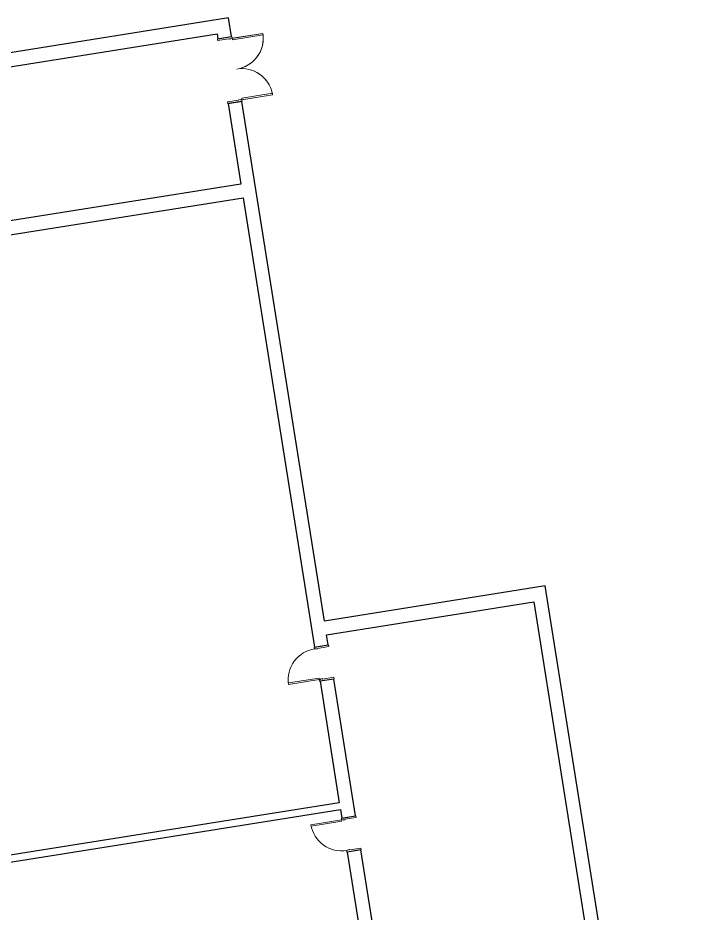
# Model space of a CAD drawing. Header units: inches. Extents: x 42 to 1615, y -3948 to -1051.
# Drawn here: x 816 to 1589, y -2311 to -1274 of the extents above; entities that cross this region are included whole.
import ezdxf

# ---------------------------------------------------------------- set-up
doc = ezdxf.new("R2010")
doc.units = ezdxf.units.IN
doc.header["$MEASUREMENT"] = 0
for name, color, linetype, lineweight in [('A-DOOR', 31, 'Continuous', 9), ('A-DOOR-FRAM', 31, 'Continuous', 15), ('A-WALL', 113, 'Continuous', 9)]:
    doc.layers.add(name, color=color, linetype=linetype, lineweight=lineweight)

# ---------------------------------------------------------------- blocks, each defined once
blk = doc.blocks.new('Door-Single_CE_ - HM Door-2_ HM Frame-5205555-LEVEL 1')
at = {"layer": 'A-DOOR', "lineweight": 15}
for p, q in [((18, 44.5), (16.25, 44.5)), ((16.25, 44.5), (16.25, 8.5)), ((18, 8.5), (18, 44.5)), ((18, 8.5), (16.25, 8.5))]:
    blk.add_line(p, q, dxfattribs=at)
at = {"layer": 'A-DOOR'}
blk.add_arc((18, 8.5), 36, 90, 180.5, dxfattribs=at)
blk.add_arc((18, 8.5), 36, 90, 180.5, dxfattribs=at)
blk.add_arc((18, 8.5), 36, 90, 180.5, dxfattribs=at)
blk.add_arc((18, 8.5), 36, 90, 180.5, dxfattribs=at)
at = {"layer": 'A-DOOR-FRAM'}
for p, q in [((-18, 8.5), (-20, 8.5)), ((-20, 8.5), (-20, -8.5)), ((-18, 6.75), (-18, 8.5)), ((-17.5, 6.75), (-18, 6.75)), ((-18, -8.5), (-18, 4.75)), ((-18, 4.75), (-17.5, 4.75)), ((-17.5, 4.75), (-17.5, 6.75)), ((18, 6.75), (17.5, 6.75)), ((17.5, 6.75), (17.5, 4.75)), ((17.5, 4.75), (18, 4.75)), ((20, 8.5), (18, 8.5)), ((18, 8.5), (18, 6.75)), ((18, 4.75), (18, -8.5)), ((20, -8.5), (20, 8.5)), ((-20, -8.5), (-18, -8.5)), ((18, -8.5), (20, -8.5))]:
    blk.add_line(p, q, dxfattribs=at)
blk = doc.blocks.new('Door-Single_CE_ - HM Door-2_ HM Frame-5205596-LEVEL 1')
at = {"layer": 'A-DOOR', "lineweight": 15}
for p, q in [((16.25, -44.5), (16.25, -8.5)), ((18, -8.5), (16.25, -8.5)), ((18, -8.5), (18, -44.5)), ((18, -44.5), (16.25, -44.5))]:
    blk.add_line(p, q, dxfattribs=at)
at = {"layer": 'A-DOOR'}
blk.add_arc((18, -8.5), 36, 179.5, 270, dxfattribs=at)
blk.add_arc((18, -8.5), 36, 179.5, 270, dxfattribs=at)
blk.add_arc((18, -8.5), 36, 179.5, 270, dxfattribs=at)
blk.add_arc((18, -8.5), 36, 179.5, 270, dxfattribs=at)
at = {"layer": 'A-DOOR-FRAM'}
for p, q in [((-20, 8.5), (-18, 8.5)), ((-20, -8.5), (-20, 8.5)), ((-18, 8.5), (-18, -4.75)), ((18, 8.5), (20, 8.5)), ((18, -4.75), (18, 8.5)), ((20, 8.5), (20, -8.5)), ((-18, -8.5), (-20, -8.5)), ((-18, -4.75), (-17.5, -4.75)), ((-18, -6.75), (-18, -8.5)), ((-17.5, -6.75), (-18, -6.75)), ((-17.5, -4.75), (-17.5, -6.75)), ((17.5, -4.75), (18, -4.75)), ((17.5, -6.75), (17.5, -4.75)), ((18, -6.75), (17.5, -6.75)), ((18, -8.5), (18, -6.75)), ((20, -8.5), (18, -8.5))]:
    blk.add_line(p, q, dxfattribs=at)
blk = doc.blocks.new('Door-Double-Lite_CE_ - WD Door-2_ HM Frame-LG Lite-5206062-LEVEL 1')
at = {"layer": 'A-DOOR'}
for p, q in [((-36, 44.5), (-36, 8.5)), ((-34.25, 44.5), (-36, 44.5)), ((-36, 8.16), (-36, 44.5)), ((-34.25, 8.5), (-34.25, 44.5)), ((36, 44.5), (34.25, 44.5)), ((34.25, 44.5), (34.25, 8.5)), ((36, 8.5), (36, 44.5)), ((36, 8.16), (36, 44.5)), ((-36, 8.5), (-34.25, 8.5)), ((34.25, 8.5), (36, 8.5))]:
    blk.add_line(p, q, dxfattribs=at)
for centre, start, end in [((-36, 8.5), 359.5, 90), ((-36, 8.5), 359.5, 87.19661), ((36, 8.5), 90, 180.5), ((36, 8.5), 92.78996, 180.5)]:
    blk.add_arc(centre, 36, start, end, dxfattribs=at)
at = {"layer": 'A-DOOR-FRAM'}
for p, q in [((-36, 8.5), (-38, 8.5)), ((-38, 8.5), (-38, -8.5)), ((-36, 6.75), (-36, 8.5)), ((-35.5, 6.75), (-36, 6.75)), ((-36, -8.5), (-36, 4.75)), ((-36, 4.75), (-35.5, 4.75)), ((-35.5, 4.75), (-35.5, 6.75)), ((36, 6.75), (35.5, 6.75)), ((35.5, 6.75), (35.5, 4.75)), ((35.5, 4.75), (36, 4.75)), ((38, 8.5), (36, 8.5)), ((36, 8.5), (36, 6.75)), ((36, 4.75), (36, -8.5)), ((38, -8.5), (38, 8.5)), ((-38, -8.5), (-36, -8.5)), ((36, -8.5), (38, -8.5))]:
    blk.add_line(p, q, dxfattribs=at)

msp = doc.modelspace()

# ---------------------------------------------------------------- linework, layer by layer
at = {"layer": 'A-WALL', "lineweight": 25}
for p, q in [((1059.7, -1274.4), (294.3, -1396.2)), ((1063.1, -1296.1), (1059.7, -1274.4)), ((582.2, -1366.6), (1046.4, -1292.7)), ((1046.4, -1292.7), (1047.3, -1298.6)), ((1047.3, -1298.6), (1063.1, -1296.1)), ((1075.1, -1371.2), (1059.3, -1373.7)), ((1059.3, -1373.7), (1074.1, -1467)), ((1170.9, -1973.1), (1075.1, -1371.2)), ((1074.1, -1467), (610, -1540.9)), ((612.5, -1556.7), (1076.6, -1482.8)), ((1076.6, -1482.8), (1159.5, -2003.3)), ((1426.6, -1932.4), (1170.9, -1973.1)), ((1588.8, -2951.6), (1426.6, -1932.4)), ((1173.4, -1988.9), (1413.4, -1950.7)), ((1413.4, -1950.7), (1484, -2394.6)), ((1175.3, -2000.8), (1173.4, -1988.9)), ((1159.5, -2003.3), (1175.3, -2000.8)), ((1181.6, -2040.3), (1165.8, -2042.8)), ((1165.8, -2042.8), (1188.1, -2183.5)), ((1206.8, -2198.8), (1181.6, -2040.3)), ((1188.1, -2183.5), (724, -2257.4)), ((725.2, -2265.3), (1189.4, -2191.4)), ((1189.4, -2191.4), (1191, -2201.3)), ((1191, -2201.3), (1206.8, -2198.8)), ((1213.1, -2238.3), (1197.3, -2240.8)), ((1261.2, -2540.5), (1213.1, -2238.3)), ((1197.3, -2240.8), (1247.2, -2554.8))]:
    msp.add_line(p, q, dxfattribs=at)

# ---------------------------------------------------------------- block references
at = {"layer": 'A-DOOR'}
for name, p, rotation in [('Door-Double-Lite_CE_ - WD Door-2_ HM Frame-LG Lite-5206062-LEVEL 1', (1061.2, -1334.9), 279.0418951029598), ('Door-Single_CE_ - HM Door-2_ HM Frame-5205596-LEVEL 1', (1170.5, -2021.8), 279.0418951029598), ('Door-Single_CE_ - HM Door-2_ HM Frame-5205555-LEVEL 1', (1202, -2219.8), 99.04189510295983)]:
    msp.add_blockref(name, p, dxfattribs=dict(at, rotation=rotation))

doc.saveas('drawing.dxf')
